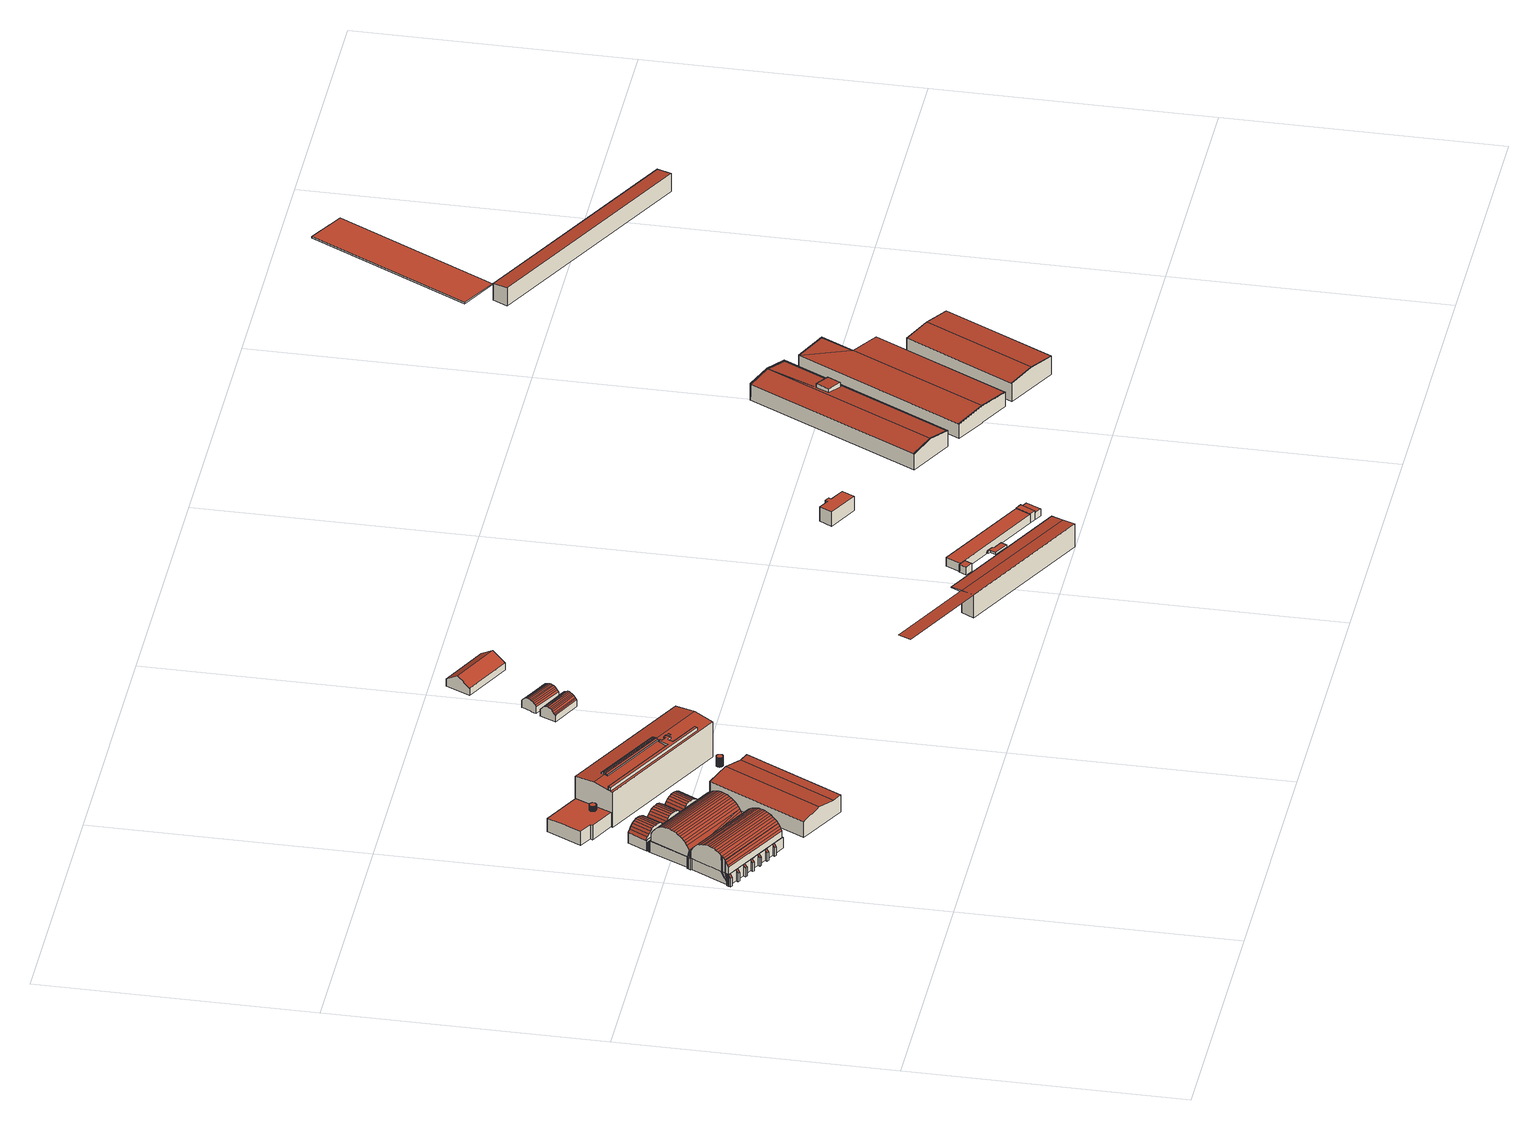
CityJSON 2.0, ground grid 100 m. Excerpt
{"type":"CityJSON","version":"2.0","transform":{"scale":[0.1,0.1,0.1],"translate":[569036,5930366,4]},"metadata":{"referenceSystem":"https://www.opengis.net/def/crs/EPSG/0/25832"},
"CityObjects":{
"building1":{"type":"Building","attributes":{"Grundfläche 2D":"1023.281473","Grundhöhe NN":"5.589"},"children":["building1-1"],"geometry":[{"type":"Solid","lod":"3","boundaries":[[[[0,1,2,3]],[[0,3,4,5]],[[1,6,7,2]],[[8,9,7,6]],[[8,10,11,9]],[[10,12,13,11]],[[12,14,15,13]],[[14,16,17,15]],[[16,18,19,17]],[[18,20,21,19]],[[20,22,23,21]],[[22,24,25,26,23]],[[25,27,28,26]],[[27,29,30,31,28]],[[30,32,33,31]],[[32,34,35,33]],[[34,36,37,38,39,35]],[[40,41,42,43,44,45,39,38]],[[44,46,47,45]],[[48,47,46]],[[49,47,48]],[[49,50,51,47]],[[50,52,53,51]],[[52,54,55,53]],[[56,57,58,59]],[[60,61,62,63]],[[64,65,66,67]],[[68,69,70,71]],[[72,73,74,75]],[[76,77,78,79]],[[80,81,82,83]],[[60,63,64,67,68,71,72,75,76,79,80,83,84,85,86,87,88,89,90,91,92,93,94,95,96,97,98,99,100,101,56,59]],[[85,102,103,86]],[[87,104,105,88]],[[106,107,108,109]],[[110,111,112,113]],[[114,115,116,117,118,119,120,121,122,123,124,125,126,127,128,90,89,106,109,110,113,129,130,131]],[[130,132,133,131]],[[114,134,135,115]],[[116,136,137,117]],[[118,138,139,119]],[[120,140,141,121]],[[122,142,143,123]],[[124,144,145,125]],[[0,5,93,92,146,147,148,149,150,151,152,153,36,34,32,30,29,27,25,24,22,20,18,16,14,12,10,8,6,1]],[[153,154,37,36]],[[154,155,40,38,37]],[[156,41,40,155]],[[43,42,41,156,157,48,46,44]],[[158,49,157]],[[49,48,157]],[[158,99,98,54,52,50,49]],[[98,97,55,54]],[[97,96,95,94,4,3,2,7,9,11,13,15,17,19,21,23,26,28,31,33,35,39,45,47,51,53,55]],[[5,4,94,93]],[[92,91,159,160]],[[153,152,151,150,149,148,147,146,92,160,161]],[[161,99,158]],[[161,158,157]],[[156,161,157]],[[161,156,155]],[[154,161,155]],[[161,154,153]],[[100,99,161,162]],[[101,100,162,163]],[[56,101,163,164]],[[57,56,164,165]],[[58,57,165,166]],[[59,58,166,167]],[[60,59,167,168]],[[61,60,168,169]],[[62,61,169,170]],[[63,62,170,171]],[[64,63,171,172]],[[65,64,172,173]],[[66,65,173,174]],[[67,66,174,175]],[[68,67,175,176]],[[69,68,176,177]],[[70,69,177,178]],[[71,70,178,179]],[[72,71,179,180]],[[73,72,180,181]],[[74,73,181,182]],[[75,74,182,183]],[[76,75,183,184]],[[77,76,184,185]],[[78,77,185,186]],[[79,78,186,187]],[[80,79,187,188]],[[81,80,188,189]],[[82,81,189,190]],[[83,82,190,191]],[[84,83,191,192]],[[85,84,192,193]],[[102,85,193,194]],[[103,102,194,195]],[[86,103,195,196]],[[87,86,196,197]],[[104,87,197,198]],[[105,104,198,199]],[[88,105,199,200]],[[89,88,200,201]],[[91,90,202,159]],[[128,127,203,204]],[[90,128,204,202]],[[106,89,201,205]],[[107,106,205,206]],[[108,107,206,207]],[[109,108,207,208]],[[110,109,208,209]],[[111,110,209,210]],[[112,111,210,211]],[[113,112,211,212]],[[129,113,212,213]],[[130,129,213,214]],[[132,130,214,215]],[[133,132,215,216]],[[131,133,216,217]],[[114,131,217,218]],[[134,114,218,219]],[[135,134,219,220]],[[115,135,220,221]],[[116,115,221,222]],[[136,116,222,223]],[[137,136,223,224]],[[117,137,224,225]],[[118,117,225,226]],[[138,118,226,227]],[[139,138,227,228]],[[119,139,228,229]],[[120,119,229,230]],[[140,120,230,231]],[[141,140,231,232]],[[121,141,232,233]],[[122,121,233,234]],[[142,122,234,235]],[[143,142,235,236]],[[123,143,236,237]],[[124,123,237,238]],[[144,124,238,239]],[[145,144,239,240]],[[125,145,240,241]],[[126,125,241,242]],[[127,126,242,203]],[[221,220,219,218,217,216,215,214,213,212,211,210,209,208,207,206,205,201,200,199,198,197,196,195,194,193,192,191,190,189,188,187,186,185,184,183,182,181,180,179,178,177,176,175,174,173,172,171,170,169,168,167,166,165,164,163,162,161,160,159,202,204,203,242,241,240,239,238,237,236,235,234,233,232,231,230,229,228,227,226,225,224,223,222]]]],"semantics":{"surfaces":[{"type":"RoofSurface"},{"type":"WallSurface"},{"type":"GroundSurface"}],"values":[[0,0,0,0,0,0,0,0,0,0,0,0,0,0,0,0,0,0,0,0,0,0,0,0,0,0,0,0,0,0,0,0,0,0,0,0,0,0,0,0,0,0,0,0,1,1,1,1,1,1,1,1,1,1,1,1,1,1,1,1,1,1,1,1,1,1,1,1,1,1,1,1,1,1,1,1,1,1,1,1,1,1,1,1,1,1,1,1,1,1,1,1,1,1,1,1,1,1,1,1,1,1,1,1,1,1,1,1,1,1,1,1,1,1,1,1,1,1,1,1,1,1,1,1,1,1,1,1,1,1,1,1,1,1,1,1,1,1,1,1,1,1,1,1,1,2]]}}]},
"building1-1":{"type":"BuildingInstallation","parents":["building1"],"geometry":[{"type":"MultiSurface","lod":"3","boundaries":[[[127,243,244]],[[127,244,245]],[[127,245,246]],[[247,248,246,249]],[[250,247,249,251]],[[252,250,251,253]],[[254,252,253,255]],[[256,254,255,257]],[[258,256,257,259]],[[260,258,259,261]],[[262,260,261,263]],[[264,262,263,265]],[[266,264,265,267]],[[268,266,267,269]],[[270,268,269,271]],[[272,270,271,273]],[[274,272,273,275]],[[276,274,275,277]],[[278,276,277,279]],[[280,278,279,281]],[[282,280,281,283]],[[284,282,283,285]],[[286,284,285,287]],[[274,276,278,280,282,284,286,288,289,290,127,291,243,292,248,247,250,252,254,256,258,260,262,264,266,268,270,272]],[[244,243,291,293]],[[255,253,251,249,246,245,244,293,294,295,296,287,285,283,281,279,277,275,273,271,269,267,265,263,261,259,257]],[[286,287,296,288]]],"semantics":{"surfaces":[{"type":"RoofSurface"},{"type":"WallSurface"}],"values":[0,0,0,0,0,0,0,0,0,0,0,0,0,0,0,0,0,0,0,0,0,0,0,1,1,1,1]}}]},
"building2":{"type":"Building","attributes":{"Grundfläche 2D":"242.064440","Grundhöhe NN":"5.559"},"geometry":[{"type":"Solid","lod":"3","boundaries":[[[[297,298,299,300]],[[298,301,302,299]],[[301,303,304,302]],[[303,305,306,304]],[[305,307,308,306]],[[307,309,310,308]],[[309,311,312,310]],[[311,313,314,312]],[[313,315,316,314]],[[315,317,318,316]],[[317,319,320,318]],[[319,321,322,320]],[[323,322,324,325,300]],[[326,327,328,329]],[[330,329,328,331]],[[327,332,333,334]],[[334,335,336,337]],[[336,338,339,337]],[[338,340,341,339]],[[340,342,343,341]],[[342,344,345,343]],[[344,346,347,345]],[[346,348,349,347]],[[348,350,351,349]],[[350,352,353,351]],[[352,330,331,353]],[[297,300,354,355]],[[356,355,354,357]],[[358,300,325,332,327]],[[327,326,359,360]],[[359,361,362,360]],[[361,363,364,362]],[[363,365,366,364]],[[365,367,368,366]],[[367,369,370,368]],[[369,371,372,370]],[[371,373,374,372]],[[373,375,376,374]],[[375,356,357,376]],[[299,302,304,306,308,310,312,314,316,318,320,322,323,300]],[[339,341,343,345,347,349,351,353,331,328,327,334,337]],[[360,362,364,366,368,370,372,374,376,357,354,300,358,327]],[[377,321,319,317,315,313,311,309,307,305,303,301,298,297,378,379]],[[324,322,321,377,380]],[[325,324,380,381]],[[333,332,382,383]],[[384,335,334,333,383,385]],[[326,329,330,352,350,348,346,344,342,340,338,336,335,384,386,387,388]],[[332,325,381,382]],[[389,378,297,355,356,375,373,371,369,367,365,363,361,359,326,388,390]],[[380,377,379,378,389,390,388,387,386,384,385,383,382,381]]]],"semantics":{"surfaces":[{"type":"RoofSurface"},{"type":"WallSurface"},{"type":"GroundSurface"}],"values":[[0,0,0,0,0,0,0,0,0,0,0,0,0,0,0,0,0,0,0,0,0,0,0,0,0,0,0,0,0,0,0,0,0,0,0,0,0,0,0,1,1,1,1,1,1,1,1,1,1,1,2]]}}]},
"building3":{"type":"Building","attributes":{"Grundfläche 2D":"233.440004","Grundhöhe NN":"5.652"},"children":["building3-1"],"geometry":[{"type":"Solid","lod":"3","boundaries":[[[[391,392,393,394,395,396,397,398,399]],[[393,392,391,399,400,401]],[[394,393,401,402]],[[395,394,402,403]],[[396,395,403,404]],[[398,397,396,404,405]],[[399,398,405,400]],[[405,404,403,402,401,400]]]],"semantics":{"surfaces":[{"type":"RoofSurface"},{"type":"WallSurface"},{"type":"GroundSurface"}],"values":[[0,1,1,1,1,1,1,2]]}}]},
"building3-1":{"type":"BuildingInstallation","parents":["building3"],"geometry":[{"type":"MultiSurface","lod":"3","boundaries":[[[406,407,408,409,410,411,412,413,414,415,416,417,418,419,420,421,422,423,424,425,426,427,428,429,430,431,432,433,434,435,436,437,438,439,440,441,442,443,444,445,446,447,448,449,450,451,452,453,454,455,456,457]],[[458,459,409,408]],[[459,460,410,409]],[[460,461,411,410]],[[461,462,412,411]],[[462,463,413,412]],[[464,465,406,457]],[[465,466,458,408,407,406]],[[463,467,414,413]],[[467,468,415,414]],[[468,469,416,415]],[[469,470,417,416]],[[470,471,418,417]],[[471,472,419,418]],[[472,473,420,419]],[[473,474,421,420]],[[474,475,422,421]],[[475,476,423,422]],[[476,477,424,423]],[[477,478,425,424]],[[478,479,426,425]],[[479,480,427,426]],[[480,481,428,427]],[[481,482,429,428]],[[482,483,430,429]],[[483,484,431,430]],[[484,485,432,431]],[[485,486,433,432]],[[486,487,434,433]],[[487,488,435,434]],[[488,489,436,435]],[[489,490,437,436]],[[490,491,438,437]],[[491,492,439,438]],[[492,493,440,439]],[[493,494,441,440]],[[494,495,442,441]],[[495,496,443,442]],[[496,497,444,443]],[[497,498,445,444]],[[498,499,446,445]],[[447,446,499,500]],[[500,501,448,447]],[[501,502,449,448]],[[502,503,450,449]],[[503,504,451,450]],[[504,505,452,451]],[[505,506,453,452]],[[506,507,508,455,454,453]],[[508,509,456,455]],[[509,464,457,456]]],"semantics":{"surfaces":[{"type":"RoofSurface"},{"type":"WallSurface"}],"values":[0,1,1,1,1,1,1,1,1,1,1,1,1,1,1,1,1,1,1,1,1,1,1,1,1,1,1,1,1,1,1,1,1,1,1,1,1,1,1,1,1,1,1,1,1,1,1,1,1,1,1]}}]},
"building4":{"type":"Building","attributes":{"Grundfläche 2D":"818.212224","Grundhöhe NN":"5.643"},"geometry":[{"type":"Solid","lod":"3","boundaries":[[[[510,511,512,513]],[[514,510,513,515]],[[516,514,515,517]],[[517,515,513,512,518,519]],[[516,517,519,520]],[[511,510,514,516,520,521]],[[512,511,521,518]],[[519,518,521,520]]]],"semantics":{"surfaces":[{"type":"RoofSurface"},{"type":"WallSurface"},{"type":"GroundSurface"}],"values":[[0,0,0,1,1,1,1,2]]}}]},
"building5":{"type":"Building","attributes":{"Grundfläche 2D":"887.531580","Grundhöhe NN":"5.640"},"children":["building5-1"],"geometry":[{"type":"Solid","lod":"3","boundaries":[[[[522,523,524,525,526,527,528,529,530,531,532,533,534,535]],[[536,537,538,539,540]],[[539,538,541,542,543,544,540]],[[542,545,546,543]],[[545,547,548,549,550,546]],[[548,551,552,549]],[[551,553,554,552]],[[553,555,556,554]],[[555,557,558,556]],[[557,559,560,558]],[[561,562,563,564,565,566,567,568,569,570,571],[572,573,574,575,576,577,578,579,580,581,582,583,584,585]],[[563,562,586,587,588,589,590,591,592,593,567,566,594,595,596]],[[581,580,525,524]],[[580,579,526,525]],[[579,578,527,526]],[[578,577,528,527]],[[577,576,529,528]],[[576,575,530,529]],[[575,574,531,530]],[[574,573,532,531]],[[573,572,533,532]],[[572,585,534,533]],[[585,584,535,534]],[[522,535,584,583]],[[523,522,583,582]],[[524,523,582,581]],[[537,536,571,570]],[[570,569,568,567,593,592,591,590,559,557,555,553,551,548,547,545,542,541,538,537]],[[560,559,590,589]],[[560,589,588,587,586,562,561,571,536,540,544,543,546,550,549,552,554,556,558]],[[565,564,597,598]],[[594,566,565,598,599]],[[595,594,599,600]],[[564,563,596,595,600,597]],[[599,598,597,600]]]],"semantics":{"surfaces":[{"type":"RoofSurface"},{"type":"WallSurface"},{"type":"GroundSurface"}],"values":[[0,0,0,0,0,0,0,0,0,0,0,0,1,1,1,1,1,1,1,1,1,1,1,1,1,1,1,1,1,1,1,1,1,1,2]]}}]},
"building5-1":{"type":"BuildingInstallation","parents":["building5"],"geometry":[{"type":"MultiSurface","lod":"3","boundaries":[[[601,602,603,604]],[[603,605,606,604]],[[606,607,601,604]],[[602,601,607,608]],[[608,605,603,602]]],"semantics":{"surfaces":[{"type":"RoofSurface"},{"type":"WallSurface"}],"values":[0,1,1,1,1]}}]},
"building6":{"type":"Building","attributes":{"Grundfläche 2D":"4.794675","Grundhöhe NN":"5.632"},"geometry":[{"type":"Solid","lod":"3","boundaries":[[[[609,610,611,612,613,614,615,616,617,618,619,620,621,622,623,624,625,626,627,628,629,630,631,632,633,634,635,636,637,638,639,640,641,642,643,644,645,646,647,648,649,650,651,652,653,654,655,656,657,658,659,660,661,662,663,664,665,666,667,668,669,670,671,672,673,674,675,676,677,678,679,680,681,682,683,684,685,686,687,688,689]],[[690,691,619,618]],[[691,692,620,619]],[[692,693,621,620]],[[693,694,622,621]],[[694,695,623,622]],[[695,696,624,623]],[[696,697,625,624]],[[697,698,626,625]],[[699,690,618,617]],[[698,700,627,626]],[[700,701,628,627]],[[701,702,629,628]],[[702,703,630,629]],[[703,704,631,630]],[[704,705,632,631]],[[705,706,633,632]],[[706,707,634,633]],[[707,708,635,634]],[[708,709,636,635]],[[709,710,637,636]],[[710,711,638,637]],[[711,712,639,638]],[[712,713,640,639]],[[713,714,641,640]],[[714,715,642,641]],[[715,716,643,642]],[[716,717,644,643]],[[717,718,645,644]],[[718,719,646,645]],[[719,720,647,646]],[[720,721,648,647]],[[721,722,649,648]],[[722,723,650,649]],[[723,724,651,650]],[[724,725,652,651]],[[725,726,653,652]],[[726,727,654,653]],[[727,728,655,654]],[[728,729,656,655]],[[729,730,657,656]],[[730,731,658,657]],[[731,732,659,658]],[[732,733,660,659]],[[733,734,661,660]],[[734,735,662,661]],[[735,736,663,662]],[[736,737,664,663]],[[737,738,665,664]],[[738,739,666,665]],[[739,740,667,666]],[[740,741,668,667]],[[741,742,669,668]],[[742,743,670,669]],[[743,744,671,670]],[[744,745,672,671]],[[745,746,673,672]],[[746,747,674,673]],[[747,748,675,674]],[[748,749,676,675]],[[749,750,677,676]],[[750,751,678,677]],[[751,752,679,678]],[[752,753,680,679]],[[753,754,681,680]],[[754,755,682,681]],[[755,756,683,682]],[[756,757,684,683]],[[757,758,685,684]],[[758,759,686,685]],[[759,760,687,686]],[[760,761,688,687]],[[761,762,689,688]],[[762,763,609,689]],[[763,764,610,609]],[[764,765,611,610]],[[765,766,612,611]],[[766,767,613,612]],[[767,768,614,613]],[[768,769,615,614]],[[769,770,616,615]],[[770,699,617,616]],[[760,759,758,757,756,755,754,753,752,751,750,749,748,747,746,745,744,743,742,741,740,739,738,737,736,735,734,733,732,731,730,729,728,727,726,725,724,723,722,721,720,719,718,717,716,715,714,713,712,711,710,709,708,707,706,705,704,703,702,701,700,698,697,696,695,694,693,692,691,690,699,770,769,768,767,766,765,764,763,762,761]]]],"semantics":{"surfaces":[{"type":"RoofSurface"},{"type":"WallSurface"},{"type":"GroundSurface"}],"values":[[0,1,1,1,1,1,1,1,1,1,1,1,1,1,1,1,1,1,1,1,1,1,1,1,1,1,1,1,1,1,1,1,1,1,1,1,1,1,1,1,1,1,1,1,1,1,1,1,1,1,1,1,1,1,1,1,1,1,1,1,1,1,1,1,1,1,1,1,1,1,1,1,1,1,1,1,1,1,1,1,1,1,2]]}}]},
"building7":{"type":"Building","attributes":{"Grundfläche 2D":"77.137602","Grundhöhe NN":"5.959"},"geometry":[{"type":"Solid","lod":"3","boundaries":[[[[771,772,773,774]],[[775,771,774,776]],[[777,775,776,778]],[[779,777,778,780]],[[781,779,780,782]],[[783,781,782,784]],[[785,783,784,786]],[[787,785,786,788]],[[789,787,788,790]],[[791,789,790,792]],[[793,791,792,794]],[[795,793,794,796]],[[797,795,796,798]],[[799,797,798,800]],[[801,802,803,804,800,798,796,794,792,790,788,786,784,782,780,778,776,774,773,805,806]],[[799,800,804,807]],[[808,809,772,771,775,777,779,781,783,785,787,789,791,793,795,797,799,807,810]],[[773,772,809,805]],[[810,807,804,803,802,801,806,805,809,808]]]],"semantics":{"surfaces":[{"type":"RoofSurface"},{"type":"WallSurface"},{"type":"GroundSurface"}],"values":[[0,0,0,0,0,0,0,0,0,0,0,0,0,0,1,1,1,1,2]]}}]},
"building8":{"type":"Building","attributes":{"Grundfläche 2D":"76.851612","Grundhöhe NN":"6.098"},"geometry":[{"type":"Solid","lod":"3","boundaries":[[[[811,812,813,814]],[[815,812,811,816]],[[817,815,816,818]],[[819,817,818,820]],[[821,819,820,822]],[[823,821,822,824]],[[825,823,824,826]],[[827,825,826,828]],[[829,827,828,830]],[[831,829,830,832]],[[833,831,832,834]],[[835,833,834,836]],[[814,813,837,838]],[[839,840,841,836,834,832,830,828,826,824,822,820,818,816,811,814,838,842]],[[835,836,841,843]],[[844,845,846,847,837,813,812,815,817,819,821,823,825,827,829,831,833,835,843,848]],[[846,845,844,848,843,841,840,839,842,838,837,847]]]],"semantics":{"surfaces":[{"type":"RoofSurface"},{"type":"WallSurface"},{"type":"GroundSurface"}],"values":[[0,0,0,0,0,0,0,0,0,0,0,0,1,1,1,1,2]]}}]},
"building9":{"type":"Building","attributes":{"Grundfläche 2D":"199.132670","Grundhöhe NN":"6.076"},"geometry":[{"type":"Solid","lod":"3","boundaries":[[[[849,850,851,852]],[[853,849,852,854]],[[854,852,851,855,856]],[[853,854,856,857]],[[850,849,853,857,858]],[[851,850,858,855]],[[856,855,858,857]]]],"semantics":{"surfaces":[{"type":"RoofSurface"},{"type":"WallSurface"},{"type":"GroundSurface"}],"values":[[0,0,1,1,1,1,2]]}}]},
"building10":{"type":"Building","attributes":{"Grundfläche 2D":"542.163629","Grundhöhe NN":"5.188"},"geometry":[{"type":"Solid","lod":"3","boundaries":[[[[859,860,861,862]],[[863,862,861,864,865,866]],[[859,862,867,868]],[[860,859,868,869]],[[861,860,869,870]],[[861,870,871,872,866]],[[863,866,872,873]],[[863,873,874,867,862]],[[870,867,874,871]],[[869,868,867,870]],[[874,873,872,871]],[[866,865,864,861]]]],"semantics":{"surfaces":[{"type":"RoofSurface"},{"type":"WallSurface"},{"type":"GroundSurface"}],"values":[[0,0,1,1,1,1,1,1,1,2,2,0]]}}]},
"building11":{"type":"Building","attributes":{"Grundfläche 2D":"9.019448","Grundhöhe NN":"5.593"},"geometry":[{"type":"Solid","lod":"3","boundaries":[[[[875,876,877,878]],[[876,875,879,880]],[[877,876,880,881]],[[878,877,881,882]],[[875,878,882,879]],[[880,879,882,881]]]],"semantics":{"surfaces":[{"type":"RoofSurface"},{"type":"WallSurface"},{"type":"GroundSurface"}],"values":[[0,1,1,1,1,2]]}}]},
"building12":{"type":"Building","attributes":{"Grundfläche 2D":"16.337081","Grundhöhe NN":"5.472"},"geometry":[{"type":"Solid","lod":"3","boundaries":[[[[883,884,885,886,887,888,889,890]],[[886,885,891,892]],[[887,886,892,893]],[[888,887,893,894]],[[889,888,894,895]],[[890,889,895,896]],[[883,890,896,897]],[[884,883,897,898]],[[885,884,898,891]],[[898,897,896,895,894,893,892,891]]]],"semantics":{"surfaces":[{"type":"RoofSurface"},{"type":"WallSurface"},{"type":"GroundSurface"}],"values":[[0,1,1,1,1,1,1,1,1,2]]}}]},
"building13":{"type":"Building","attributes":{"Grundfläche 2D":"233.503117","Grundhöhe NN":"5.409"},"geometry":[{"type":"Solid","lod":"3","boundaries":[[[[899,900,901,902]],[[900,899,903,904]],[[901,900,904,905]],[[902,901,905,906]],[[899,902,906,903]],[[904,903,906,905]]]],"semantics":{"surfaces":[{"type":"RoofSurface"},{"type":"WallSurface"},{"type":"GroundSurface"}],"values":[[0,1,1,1,1,2]]}}]},
"building14":{"type":"Building","attributes":{"Grundfläche 2D":"15.451044","Grundhöhe NN":"5.449"},"geometry":[{"type":"Solid","lod":"3","boundaries":[[[[907,908,909,910,911]],[[905,912,909,908]],[[912,913,914,911,910,909]],[[914,906,907,911]],[[906,905,908,907]],[[913,912,905,906,914]]]],"semantics":{"surfaces":[{"type":"RoofSurface"},{"type":"WallSurface"},{"type":"GroundSurface"}],"values":[[0,1,1,1,1,2]]}}]},
"building15":{"type":"Building","attributes":{"Grundfläche 2D":"18.125150","Grundhöhe NN":"5.491"},"geometry":[{"type":"Solid","lod":"3","boundaries":[[[[915,916,917,918,919]],[[915,920,921,922,917,916]],[[922,923,918,917]],[[923,924,919,918]],[[924,920,915,919]],[[922,921,920,924,923]]]],"semantics":{"surfaces":[{"type":"RoofSurface"},{"type":"WallSurface"},{"type":"GroundSurface"}],"values":[[0,1,1,1,1,2]]}}]},
"building16":{"type":"Building","attributes":{"Grundfläche 2D":"66.078782","Grundhöhe NN":"5.674"},"geometry":[{"type":"Solid","lod":"3","boundaries":[[[[925,926,927,928,929,930,931,932]],[[933,934,929,928]],[[934,935,930,929]],[[935,936,931,930]],[[936,937,932,931]],[[937,938,925,932]],[[938,939,926,925]],[[939,940,927,926]],[[940,933,928,927]],[[935,934,933,940,939,938,937,936]]]],"semantics":{"surfaces":[{"type":"RoofSurface"},{"type":"WallSurface"},{"type":"GroundSurface"}],"values":[[0,1,1,1,1,1,1,1,1,2]]}}]},
"building17":{"type":"Building","attributes":{"Grundfläche 2D":"1305.721563","Grundhöhe NN":"5.136"},"geometry":[{"type":"Solid","lod":"3","boundaries":[[[[941,942,943,944]],[[945,946,941,944,947]],[[945,947,948]],[[949,945,948,950]],[[949,950,951]],[[952,951,953]],[[949,951,952]],[[954,953,951,955]],[[956,957,958,959]],[[960,961,962,963]],[[964,960,965]],[[966,964,965,960,963,967],[968,969,970,965]],[[944,943,971,972,973,948,947]],[[973,974,950,948]],[[974,975,951,950]],[[975,976,955,951]],[[976,961,954,955]],[[961,960,953,954]],[[960,964,952,953]],[[964,966,949,952]],[[945,949,966,967]],[[962,942,941,946,945,967,963]],[[943,942,962,971]],[[959,958,970,969]],[[969,968,956,959]],[[957,956,968,965]],[[965,970,958,957]],[[973,972,971,977,978]],[[974,973,978,979]],[[975,974,979,980]],[[976,975,980,981]],[[971,962,961,976,981,977]],[[979,978,977,981,980]]]],"semantics":{"surfaces":[{"type":"RoofSurface"},{"type":"WallSurface"},{"type":"GroundSurface"}],"values":[[0,0,0,0,0,0,0,0,0,0,0,0,1,1,1,1,1,1,1,1,1,1,1,1,1,1,1,1,1,1,1,1,2]]}}]},
"building18":{"type":"Building","attributes":{"Grundfläche 2D":"1577.070687","Grundhöhe NN":"5.089"},"children":["building18-1","building18-2"],"geometry":[{"type":"Solid","lod":"3","boundaries":[[[[982,983,984,985,986,987,988,989]],[[983,990,991,992,985,984]],[[985,993,994,987,986]],[[995,996,990,983,982,989,997,998]],[[992,991,990,996,999]],[[985,992,999,1000]],[[993,985,1000,1001]],[[994,993,1001,1002]],[[989,988,987,994,1002,1003,997]],[[995,998,997,1003,1002,1001,1000,999,996]]]],"semantics":{"surfaces":[{"type":"RoofSurface"},{"type":"WallSurface"},{"type":"GroundSurface"}],"values":[[0,0,0,1,1,1,1,1,1,2]]}}]},
"building18-1":{"type":"BuildingInstallation","parents":["building18"],"geometry":[{"type":"MultiSurface","lod":"3","boundaries":[[[1004,1005,1006,982]],[[1007,1008,984,1004,982,983]],[[983,990,1007,983,982,1006,989,982]],[[990,991,1008,1007]],[[991,984,1004,988,1005,1004,984,1008]],[[988,989,1006,1005]]],"semantics":{"surfaces":[{"type":"RoofSurface"},{"type":"WallSurface"}],"values":[0,0,1,1,1,1]}}]},
"building18-2":{"type":"BuildingInstallation","parents":["building18"],"geometry":[{"type":"MultiSurface","lod":"3","boundaries":[[[1009,1010,1011]],[[1010,1012,1011]],[[1010,1013,985,1012]],[[1009,1011,994,987]],[[987,1014,1010,1009]],[[1013,1010,1014,986]],[[993,1012,985]],[[993,994,1011,1012]]],"semantics":{"surfaces":[{"type":"RoofSurface"},{"type":"WallSurface"}],"values":[0,0,0,1,1,1,1,1]}}]},
"building19":{"type":"Building","attributes":{"Grundfläche 2D":"978.672126","Grundhöhe NN":"5.169"},"children":["building19-1"],"geometry":[{"type":"Solid","lod":"3","boundaries":[[[[1015,1016,1017,1018,1019,1020]],[[1019,1021,1022,1023,1015,1020]],[[1024,1018,1017,1016,1025,1026]],[[1021,1019,1018,1024,1027]],[[1023,1022,1021,1027,1028]],[[1025,1016,1015,1023,1028]],[[1028,1027,1024,1026,1025]]]],"semantics":{"surfaces":[{"type":"RoofSurface"},{"type":"WallSurface"},{"type":"GroundSurface"}],"values":[[0,0,1,1,1,1,2]]}}]},
"building19-1":{"type":"BuildingInstallation","parents":["building19"],"geometry":[{"type":"MultiSurface","lod":"3","boundaries":[[[1029,1030,1031,1032]],[[1033,1029,1032,1034]],[[1021,1034,1032,1031,1018,1019]],[[1033,1034,1021,1022]],[[1017,1030,1029,1033,1022,1020]],[[1031,1030,1017,1018]]],"semantics":{"surfaces":[{"type":"RoofSurface"},{"type":"WallSurface"}],"values":[0,0,1,1,1,1]}}]},
"building20":{"type":"Building","attributes":{"Grundfläche 2D":"1561.194468","Grundhöhe NN":"4.711"},"geometry":[{"type":"Solid","lod":"3","boundaries":[[[[1035,1036,1037,1038]],[[1039,1040,1041,1042]],[[1043,1044,1038,1037]],[[1044,1045,1035,1038]],[[1045,1046,1036,1035]],[[1046,1043,1037,1036]],[[1042,1041,1047,1048]],[[1039,1042,1048,1049]],[[1040,1039,1049,1050]],[[1041,1040,1050,1047]],[[1046,1045,1044,1043]],[[1050,1049,1048,1047]]]],"semantics":{"surfaces":[{"type":"RoofSurface"},{"type":"WallSurface"},{"type":"GroundSurface"}],"values":[[0,0,1,1,1,1,1,1,1,1,2,2]]}}]}
},
"vertices":[
[90,920,96],[88,916,104],[344,780,104],[347,784,96],[349,788,88],[92,924,88],[85,910,111],[341,775,111],[82,904,118],[338,769,118],[79,898,124],[335,762,124],[75,890,129],[331,755,129],[71,883,133],[327,747,133],[67,875,136],[323,739,136],[62,867,139],[319,731,139],[58,859,140],[314,723,140],[54,851,141],[310,715,141],[52,847,140],[50,843,140],[306,707,140],[45,835,139],[302,699,139],[44,832,138],[41,827,136],[297,691,136],[37,819,133],[293,683,133],[33,812,129],[289,676,129],[30,807,125],[30,806,125],[29,804,124],[285,669,124],[29,804,123],[29,803,123],[28,803,122],[28,802,122],[26,798,118],[282,662,118],[23,792,112],[279,656,111],[23,792,111],[22,792,111],[20,787,104],[276,651,104],[17,782,96],[273,646,96],[15,778,88],[272,643,88],[11,778,60],[7,770,51],[13,766,51],[18,774,60],[47,759,60],[43,751,51],[49,747,51],[54,755,60],[82,740,60],[78,732,51],[85,728,51],[89,736,60],[118,721,60],[114,713,51],[120,709,51],[125,718,60],[153,703,60],[149,694,51],[155,691,51],[160,699,60],[188,684,60],[184,676,51],[191,672,51],[195,680,60],[224,665,60],[220,657,51],[226,653,51],[231,661,60],[275,638,60],[294,673,60],[297,680,60],[331,744,60],[335,751,60],[355,789,60],[90,929,60],[86,922,60],[90,920,60],[92,924,60],[349,788,60],[276,651,60],[273,646,60],[272,643,60],[15,778,60],[17,782,60],[13,784,60],[10,778,60],[299,670,55],[303,677,55],[338,740,54],[341,747,54],[375,827,60],[382,823,54],[385,830,54],[378,833,60],[412,898,60],[418,894,55],[422,901,55],[416,904,60],[355,982,60],[348,985,60],[319,1000,60],[313,1004,60],[284,1019,60],[278,1023,60],[249,1038,60],[242,1041,60],[213,1057,60],[207,1060,60],[177,1076,60],[171,1079,60],[170,1080,60],[98,934,60],[93,936,60],[435,939,60],[390,963,60],[384,966,60],[395,971,51],[388,975,51],[359,990,51],[352,994,51],[324,1009,51],[317,1012,51],[289,1027,51],[282,1031,51],[253,1046,51],[246,1050,51],[218,1065,51],[211,1068,51],[182,1084,51],[175,1087,51],[85,910,60],[82,904,60],[79,898,60],[54,851,60],[52,847,60],[45,835,60],[44,832,60],[30,807,60],[30,806,60],[29,804,60],[29,803,60],[23,792,60],[22,792,60],[86,922,16],[90,920,16],[17,782,16],[13,784,16],[10,778,16],[11,778,16],[7,770,16],[13,766,16],[18,774,16],[47,759,16],[43,751,16],[49,747,16],[54,755,16],[82,740,16],[78,732,16],[85,728,16],[89,736,16],[118,721,16],[114,713,16],[120,709,16],[125,718,16],[153,703,16],[149,694,16],[155,691,16],[160,699,16],[188,684,16],[184,676,16],[191,672,16],[195,680,16],[224,665,16],[220,657,16],[226,653,16],[231,661,16],[275,638,16],[294,673,16],[299,670,16],[303,677,16],[297,680,16],[331,744,16],[338,740,16],[341,747,16],[335,751,16],[355,789,16],[90,929,16],[98,934,16],[93,936,16],[375,827,16],[382,823,16],[385,830,16],[378,833,16],[412,898,16],[418,894,16],[422,901,16],[416,904,16],[435,939,16],[390,963,16],[395,971,16],[388,975,16],[384,966,16],[355,982,16],[359,990,16],[352,994,16],[348,985,16],[319,1000,16],[324,1009,16],[317,1012,16],[313,1004,16],[284,1019,16],[289,1027,16],[282,1031,16],[278,1023,16],[249,1038,16],[253,1046,16],[246,1050,16],[242,1041,16],[213,1057,16],[218,1065,16],[211,1068,16],[207,1060,16],[177,1076,16],[182,1084,16],[175,1087,16],[171,1079,16],[170,1080,16],
[96,930,88],[352,794,88],[354,798,96],[356,802,104],[103,943,111],[100,938,104],[359,808,111],[106,949,118],[362,814,118],[109,956,124],[366,820,124],[113,963,129],[369,827,129],[117,971,133],[373,835,133],[121,979,136],[378,843,136],[126,987,139],[382,851,139],[130,995,140],[386,859,140],[134,1003,141],[390,867,141],[138,1011,140],[395,875,140],[143,1019,139],[399,883,139],[147,1027,136],[403,891,136],[151,1034,133],[407,899,133],[155,1042,129],[411,906,129],[159,1049,124],[415,914,124],[162,1056,118],[419,920,118],[165,1062,111],[422,926,111],[168,1067,104],[425,931,104],[171,1072,96],[427,936,96],[173,1075,88],[429,940,88],[173,1075,60],[147,1027,60],[138,1011,60],[96,930,60],[98,934,96],[352,794,60],[378,843,60],[382,851,60],[429,940,60],
[303,1113,58],[299,1115,67],[263,1047,67],[267,1045,58],[294,1118,76],[258,1050,76],[287,1122,84],[251,1053,84],[278,1126,89],[242,1058,89],[269,1131,92],[233,1063,92],[260,1136,93],[224,1067,93],[251,1141,92],[215,1072,92],[242,1146,89],[206,1077,89],[234,1150,84],[198,1081,84],[227,1154,76],[191,1085,76],[221,1157,67],[185,1088,67],[212,1161,58],[176,1093,58],[263,1047,58],[175,1090,58],[265,1042,58],[388,1068,58],[352,1000,58],[355,998,67],[392,1067,67],[397,1064,76],[361,995,76],[350,997,58],[441,949,58],[442,952,58],[479,1020,58],[470,1025,67],[433,957,67],[464,1028,76],[428,960,76],[457,1032,84],[421,963,84],[449,1036,89],[412,968,89],[440,1041,92],[403,973,92],[431,1046,93],[394,977,93],[422,1051,92],[385,982,92],[413,1055,89],[376,987,89],[404,1060,84],[368,991,84],[270,1043,67],[307,1112,67],[312,1109,76],[276,1040,76],[348,1002,58],[384,1070,67],[348,1002,67],[379,1073,76],[343,1005,76],[372,1077,84],[336,1008,84],[364,1081,89],[327,1013,89],[355,1086,92],[318,1018,92],[346,1091,93],[309,1022,93],[337,1096,92],[300,1027,92],[327,1100,89],[291,1032,89],[319,1105,84],[283,1036,84],[212,1161,16],[303,1113,16],[294,1118,16],[175,1090,16],[265,1042,16],[350,997,16],[441,949,16],[479,1020,16],[442,952,16],[470,1025,16],[392,1067,16],[388,1068,16],[312,1109,16],[319,1105,16],
[198,1375,72],[197,1373,72],[166,1315,74],[212,1291,74],[208,1283,75],[300,1235,74],[333,1299,72],[371,1371,69],[233,1443,69],[233,1443,17],[166,1315,17],[212,1291,17],[208,1283,17],[300,1235,17],[371,1371,17],
[312,1312,93],[311,1312,93],[310,1312,93],[309,1312,93],[307,1312,93],[306,1312,93],[304,1312,93],[303,1311,93],[302,1310,93],[300,1309,93],[299,1308,93],[298,1307,93],[297,1306,93],[297,1304,93],[296,1303,93],[296,1301,93],[296,1300,93],[296,1298,93],[296,1297,93],[297,1295,93],[297,1294,93],[298,1293,93],[299,1291,93],[300,1290,93],[301,1290,93],[303,1289,93],[304,1288,93],[306,1288,93],[307,1288,93],[309,1288,93],[310,1288,93],[312,1288,93],[313,1289,93],[315,1289,93],[316,1290,93],[317,1291,93],[318,1293,93],[319,1294,93],[319,1295,93],[320,1297,93],[320,1298,93],[320,1300,93],[320,1301,93],[320,1303,93],[320,1304,93],[319,1306,93],[318,1307,93],[317,1308,93],[317,1309,93],[316,1309,93],[315,1310,93],[313,1311,93],[310,1312,72],[309,1312,72],[307,1312,72],[306,1312,72],[304,1312,72],[303,1311,72],[313,1311,72],[312,1312,72],[311,1312,72],[302,1310,72],[300,1309,72],[299,1308,72],[298,1307,72],[297,1306,72],[297,1304,72],[296,1303,72],[296,1301,72],[296,1300,72],[296,1298,72],[296,1297,73],[297,1295,73],[297,1294,73],[298,1293,73],[299,1291,73],[300,1290,73],[301,1290,73],[303,1289,73],[304,1288,73],[306,1288,73],[307,1288,73],[309,1288,73],[310,1288,73],[312,1288,73],[313,1289,72],[315,1289,72],[316,1290,72],[317,1291,72],[318,1293,72],[319,1294,72],[319,1295,72],[320,1297,72],[320,1298,72],[320,1300,72],[320,1301,72],[320,1303,72],[320,1304,72],[319,1306,72],[318,1307,72],[317,1308,72],[317,1309,72],[316,1309,72],[315,1310,72],
[616,899,97],[540,939,80],[351,582,80],[427,542,97],[688,860,81],[499,504,81],[719,844,85],[530,487,85],[351,582,16],[530,487,16],[719,844,16],[540,939,16],
[309,1248,172],[303,1237,172],[723,1016,172],[728,1026,172],[622,1081,172],[633,1102,172],[648,1094,172],[657,1112,172],[646,1117,172],[642,1110,172],[624,1119,172],[628,1126,172],[622,1130,172],[603,1094,172],[378,1262,172],[626,1132,172],[626,1134,173],[625,1135,173],[379,1264,173],[627,1136,174],[629,1139,175],[382,1269,175],[380,1266,174],[631,1142,175],[383,1271,175],[631,1143,176],[632,1145,176],[385,1274,176],[384,1273,176],[633,1147,175],[386,1277,175],[635,1150,175],[387,1279,175],[636,1152,174],[389,1282,174],[637,1155,173],[390,1284,173],[638,1156,172],[391,1286,172],[379,1264,169],[384,1273,170],[333,1299,170],[297,1230,158],[787,974,158],[823,1043,170],[631,1143,170],[631,1142,170],[626,1134,169],[626,1132,168],[378,1262,168],[628,1126,168],[624,1119,166],[642,1110,166],[646,1117,168],[657,1112,168],[648,1094,165],[633,1102,165],[622,1081,161],[728,1026,161],[723,1016,159],[303,1237,159],[309,1248,161],[603,1094,161],[622,1130,168],[385,1274,170],[386,1277,170],[389,1282,169],[391,1286,168],[638,1156,168],[637,1155,168],[636,1152,169],[632,1145,170],[861,1116,158],[372,1373,158],[371,1371,158],[297,1230,16],[787,974,16],[861,1116,16],[372,1373,16],
[660,1112,170],[656,1104,170],[669,1097,170],[673,1105,170],[669,1097,167],[673,1105,168],[660,1112,168],[656,1104,167],
[752,948,52],[752,949,52],[751,950,52],[751,951,52],[750,951,52],[749,952,52],[748,953,52],[747,953,52],[746,954,52],[745,954,52],[744,954,52],[743,954,52],[742,954,52],[741,954,52],[740,954,52],[739,954,52],[738,954,52],[737,953,52],[736,953,52],[735,952,52],[734,952,52],[734,951,52],[733,951,52],[733,950,52],[732,950,52],[732,949,52],[731,949,52],[731,948,52],[730,947,52],[730,946,52],[730,945,52],[730,944,52],[729,943,52],[729,942,52],[729,941,52],[729,940,52],[730,940,52],[730,939,52],[730,938,52],[730,937,52],[731,937,52],[731,936,52],[731,935,52],[732,935,52],[732,934,52],[733,933,52],[734,932,52],[735,932,52],[736,931,52],[737,931,52],[737,930,52],[738,930,52],[739,930,52],[740,930,52],[741,930,52],[742,930,52],[743,930,52],[744,930,52],[745,930,52],[746,930,52],[746,931,52],[747,931,52],[748,931,52],[748,932,52],[749,932,52],[750,933,52],[751,934,52],[752,935,52],[752,936,52],[753,936,52],[753,937,52],[753,938,52],[754,939,52],[754,940,52],[754,941,52],[754,942,52],[754,943,52],[754,944,52],[754,945,52],[753,946,52],[753,947,52],[745,954,16],[744,954,16],[743,954,16],[742,954,16],[741,954,16],[740,954,16],[739,954,16],[738,954,16],[737,953,16],[746,954,16],[736,953,16],[735,952,16],[734,952,16],[734,951,16],[733,951,16],[733,950,16],[732,950,16],[732,949,16],[731,949,16],[731,948,16],[730,947,16],[730,946,16],[730,945,16],[730,944,16],[729,943,16],[729,942,16],[729,941,16],[729,940,16],[730,940,16],[730,939,16],[730,938,16],[730,937,16],[731,937,16],[731,936,16],[731,935,16],[732,935,16],[732,934,16],[733,933,16],[734,932,16],[735,932,16],[736,931,16],[737,931,16],[737,930,16],[738,930,16],[739,930,16],[740,930,16],[741,930,16],[742,930,16],[743,930,16],[744,930,16],[745,930,16],[746,930,16],[746,931,16],[747,931,16],[748,931,16],[748,932,16],[749,932,16],[750,933,16],[751,934,16],[752,935,16],[752,936,16],[753,936,16],[753,937,16],[753,938,16],[754,939,16],[754,940,16],[754,941,16],[754,942,16],[754,943,16],[754,944,16],[754,945,16],[753,946,16],[753,947,16],[752,948,16],[752,949,16],[751,950,16],[751,951,16],[750,951,16],[749,952,16],[748,953,16],[747,953,16],
[1034,1538,50],[1035,1540,46],[926,1594,46],[925,1592,50],[1033,1536,53],[924,1589,53],[1030,1531,59],[922,1585,59],[1028,1526,62],[919,1580,62],[1025,1522,65],[917,1575,65],[1023,1517,67],[915,1570,67],[1021,1512,68],[912,1565,68],[1018,1507,67],[910,1560,67],[1016,1502,65],[908,1555,65],[1014,1498,62],[906,1551,62],[1012,1494,59],[903,1547,59],[1010,1489,53],[901,1543,53],[1008,1486,50],[900,1539,50],[1006,1483,46],[898,1536,46],[924,1589,20],[922,1585,20],[900,1539,20],[898,1536,20],[926,1594,20],[925,1592,20],[1006,1483,20],[1034,1538,20],[1035,1540,20],[1008,1486,20],
[1043,1556,54],[938,1612,54],[936,1609,48],[1041,1552,48],[940,1617,59],[1046,1561,59],[943,1621,63],[1048,1565,63],[945,1627,65],[1051,1570,65],[948,1631,67],[1053,1575,67],[951,1637,68],[1056,1580,68],[954,1642,67],[1059,1586,67],[956,1647,65],[1062,1591,65],[959,1653,63],[1065,1596,63],[962,1658,59],[1068,1602,59],[965,1662,54],[1070,1606,54],[966,1665,48],[1072,1609,48],[936,1609,21],[1041,1552,21],[1051,1570,21],[1053,1575,21],[1072,1609,21],[1048,1565,21],[966,1665,21],[948,1631,21],[945,1627,21],[943,1621,21],[940,1617,21],[965,1662,21],
[1205,1808,81],[1227,1852,50],[1050,1941,50],[1028,1897,81],[1182,1762,50],[1005,1852,50],[1050,1941,21],[1005,1852,21],[1182,1762,21],[1227,1852,21],
[2338,89,97],[1845,346,97],[1824,305,101],[2317,47,101],[2293,2,105],[1515,466,101],[1491,421,105],[1800,260,105],[2317,47,95],[2338,89,95],[1845,346,95],[1824,305,95],[1824,305,12],[1800,260,12],[2293,2,12],[2317,47,12],
[2090,343,47],[2063,357,47],[2049,331,47],[2076,317,47],[2090,343,16],[2063,357,16],[2049,331,16],[2076,317,16],
[2221,268,23],[2224,273,23],[2198,287,23],[2195,281,23],[2204,276,23],[2193,255,23],[2246,227,23],[2257,249,23],[2198,287,15],[2195,281,15],[2204,276,15],[2193,255,15],[2246,227,15],[2257,249,15],[2221,268,15],[2224,273,15],
[2097,408,48],[2069,354,48],[2409,176,48],[2437,230,48],[2097,408,14],[2069,354,14],[2409,176,14],[2437,230,14],
[2437,230,50],[2409,176,50],[2431,164,50],[2459,217,50],[2460,218,50],[2431,164,14],[2459,217,14],[2460,218,14],
[2459,217,43],[2431,164,43],[2431,163,43],[2457,149,43],[2485,203,43],[2459,217,15],[2431,164,15],[2431,163,15],[2457,149,15],[2485,203,15],
[2331,869,74],[2326,859,74],[2287,880,74],[2263,834,74],[2373,776,74],[2397,822,74],[2343,850,74],[2348,860,74],[2263,834,17],[2373,776,17],[2397,822,17],[2343,850,17],[2348,860,17],[2331,869,17],[2326,859,17],[2287,880,17],
[2744,584,92],[2666,625,76],[2664,623,76],[2743,581,92],[2827,540,76],[2747,582,92],[2746,580,92],[2828,536,76],[3152,1158,76],[3157,1161,76],[3074,1204,92],[3072,1200,92],[3072,1201,92],[2991,1243,76],[2993,1247,76],[3050,990,96],[2993,1020,103],[2969,973,103],[3025,943,96],[3072,1201,91],[2991,1243,75],[2666,625,75],[2747,582,91],[3072,1200,91],[2993,1020,88],[3152,1158,75],[2827,540,75],[3050,990,77],[3025,943,77],[2969,973,88],[2664,623,75],[2746,580,91],[2828,536,75],[3157,1161,75],[3074,1204,91],[2993,1247,75],[2664,623,11],[2828,536,11],[3157,1161,11],[3074,1204,11],[2993,1247,11],
[2994,449,79],[2995,448,79],[2996,451,79],[3255,940,79],[3253,944,79],[3204,1117,69],[2884,510,69],[2883,508,69],[3106,390,69],[3107,392,69],[3366,882,69],[3318,1060,77],[3205,1119,69],[2995,448,11],[3106,390,11],[2883,508,11],[2994,449,11],[3366,882,11],[3255,940,11],[3318,1060,11],[3205,1119,11],[3204,1117,11],
[2995,451,79],[2884,510,70],[2883,508,70],[3106,390,70],[3107,392,70],
[3204,1117,71],[3314,1059,79],[3205,1119,71],[3318,1060,79],[3252,942,79],[3314,1059,77],
[3447,722,95],[3352,773,85],[3141,373,85],[3140,371,85],[3235,321,95],[3236,323,95],[3330,271,85],[3331,272,85],[3543,672,85],[3140,371,12],[3352,773,12],[3141,373,12],[3330,271,12],[3543,672,12],
[3236,323,96],[3141,373,86],[3140,371,86],[3235,321,96],[3331,272,86],[3330,271,86],
[3621,2873,77],[3312,2290,77],[3449,2218,73],[3758,2800,73],[4220,1743,79],[4247,1796,73],[3451,2217,73],[3423,2164,79],[3449,2218,71],[3758,2800,71],[3621,2873,71],[3312,2290,71],[3451,2217,7],[3423,2164,7],[4220,1743,7],[4247,1796,7]
]}
